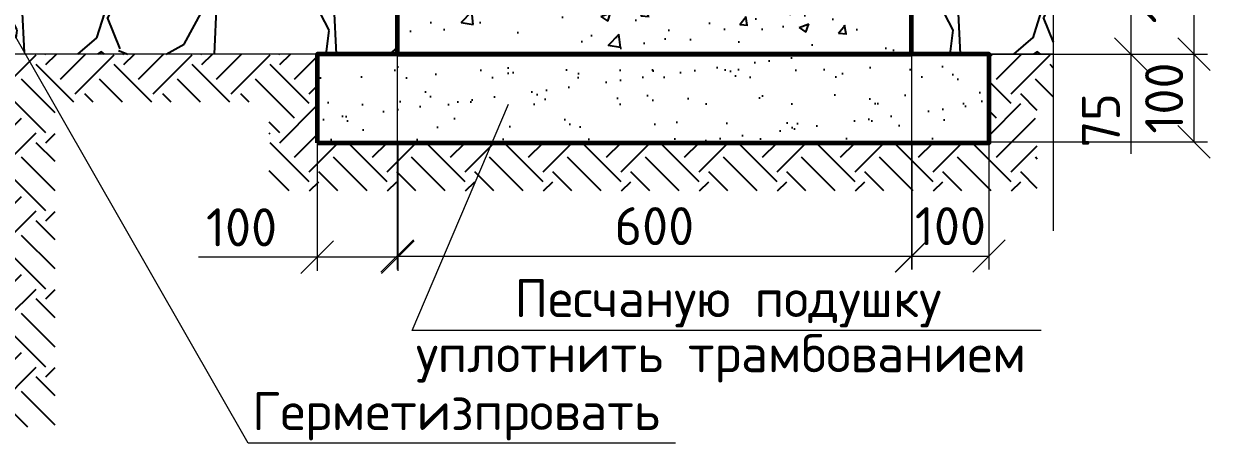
# Model space of a CAD drawing. Header units: millimetres. Extents: x -112426 to 8831, y 1218 to 38707.
# Drawn here: x 4840.7 to 4950, y 2400.2 to 2438.8 of the extents above; entities that cross this region are included whole.
import ezdxf

# ---------------------------------------------------------------- set-up
doc = ezdxf.new("R2010")
doc.units = ezdxf.units.MM
for name, color, linetype, lineweight in [('12  Размер', 7, 'Continuous', 20), ('Объекты проектирования', 1, 'Continuous', 60), ('Размерный', 4, 'Continuous', 30)]:
    doc.layers.add(name, color=color, linetype=linetype, lineweight=lineweight)
doc.layers.add('РАЗМЕР', color=7, linetype='Continuous')
doc.layers.add('Штриховка', color=7, linetype='Continuous')
doc.styles.add('-ISOCPEUR-', font='isocpeur.ttf')
doc.styles.add('GOST', font='gost.shx', dxfattribs={"oblique": 15})
doc.dimstyles.new('М 1 к 100', dxfattribs={"dimtxt": 3.5, "dimasz": 3, "dimexe": 1.25, "dimexo": 0, "dimgap": 1, "dimtad": 1, "dimdec": 0, "dimlfac": 100, "dimtxsty": 'GOST', "dimblk": 'OBLIQUE', "dimcen": 5, "dimclrd": 256, "dimclre": 256, "dimclrt": 256, "dimazin": 2, "dimtfac": 1, "dimtdec": 0, "dimtmove": 0, "dimatfit": 3, "dimldrblk": 'NONE', "dimfxl": 0, "dimlwd": -1, "dimlwe": -1, "dimarcsym": 2})

# ---------------------------------------------------------------- blocks, each defined once
blk = doc.blocks.new('_Oblique')
at = {"color": 0, "linetype": 'ByBlock', "lineweight": -2}
blk.add_line((-0.5, -0.5), (0.5, 0.5), dxfattribs=at)
blk = doc.blocks.new('*D116')
at = {"layer": '12  Размер', "ltscale": 50, "transparency": 16777216}
for p, q in [((4922.46, 2448.31), (4949.72, 2448.31)), ((4948.47, 2448.31), (4948.47, 2435.98)), ((4922.46, 2435.98), (4949.72, 2435.98))]:
    blk.add_line(p, q, dxfattribs=at)
at = {"layer": 'Defpoints', "color": 0, "ltscale": 50, "transparency": 16777216}
for p in [(4922.46, 2448.31), (4922.46, 2435.98), (4948.47, 2435.98)]:
    blk.add_point(p, dxfattribs=at)
at = {"layer": '12  Размер', "ltscale": 50, "transparency": 16777216, "xscale": 3, "yscale": 3, "zscale": 3}
for p, rotation in [((4948.47, 2448.31), 90), ((4948.47, 2435.98), 270)]:
    blk.add_blockref('_Oblique', p, dxfattribs=dict(at, rotation=rotation))
at = {"layer": '12  Размер', "ltscale": 50, "transparency": 16777216, "insert": (4945.72, 2442.14), "char_height": 3.5, "attachment_point": 5, "rotation": 90, "style": '-ISOCPEUR-'}
blk.add_mtext('150', dxfattribs=at)
blk = doc.blocks.new('_None')
blk = doc.blocks.new('*D117')
at = {"layer": '12  Размер', "ltscale": 50, "transparency": 16777216}
for p, q in [((4922.46, 2435.98), (4949.72, 2435.98)), ((4948.47, 2435.98), (4948.47, 2427.89)), ((4929.59, 2427.89), (4949.72, 2427.89))]:
    blk.add_line(p, q, dxfattribs=at)
at = {"layer": 'Defpoints', "color": 0, "ltscale": 50, "transparency": 16777216}
for p in [(4922.46, 2435.98), (4929.59, 2427.89), (4948.47, 2427.89)]:
    blk.add_point(p, dxfattribs=at)
at = {"layer": '12  Размер', "ltscale": 50, "transparency": 16777216, "xscale": 3, "yscale": 3, "zscale": 3}
for p, rotation in [((4948.47, 2435.98), 90), ((4948.47, 2427.89), 270)]:
    blk.add_blockref('_Oblique', p, dxfattribs=dict(at, rotation=rotation))
at = {"layer": '12  Размер', "ltscale": 50, "transparency": 16777216, "insert": (4945.72, 2431.93), "char_height": 3.5, "attachment_point": 5, "rotation": 90, "style": '-ISOCPEUR-'}
blk.add_mtext('100', dxfattribs=at)
blk = doc.blocks.new('*D118')
at = {"layer": '12  Размер', "ltscale": 50, "transparency": 16777216}
for p, q in [((4867.72, 2427.82), (4867.72, 2416.03)), ((4875.15, 2427.82), (4875.15, 2416.03)), ((4867.72, 2417.28), (4856.77, 2417.28)), ((4875.15, 2417.28), (4867.72, 2417.28))]:
    blk.add_line(p, q, dxfattribs=at)
at = {"layer": 'Defpoints', "color": 0, "ltscale": 50, "transparency": 16777216}
for p in [(4867.72, 2427.82), (4875.15, 2427.82), (4867.72, 2417.28)]:
    blk.add_point(p, dxfattribs=at)
at = {"layer": '12  Размер', "ltscale": 50, "transparency": 16777216, "xscale": 3, "yscale": 3, "zscale": 3, "rotation": 180}
blk.add_blockref('_Oblique', (4867.72, 2417.28), dxfattribs=at)
at = {"layer": '12  Размер', "ltscale": 50, "transparency": 16777216, "xscale": 3, "yscale": 3, "zscale": 3}
blk.add_blockref('_Oblique', (4875.15, 2417.28), dxfattribs=at)
at = {"layer": '12  Размер', "ltscale": 50, "transparency": 16777216, "insert": (4860.75, 2420.03), "char_height": 3.5, "attachment_point": 5, "style": '-ISOCPEUR-'}
blk.add_mtext('100', dxfattribs=at)
blk = doc.blocks.new('*D119')
at = {"layer": '12  Размер', "ltscale": 50, "transparency": 16777216}
for p, q in [((4922.49, 2427.82), (4922.49, 2416.14)), ((4929.59, 2427.89), (4929.59, 2416.14)), ((4922.49, 2417.39), (4929.59, 2417.39))]:
    blk.add_line(p, q, dxfattribs=at)
at = {"layer": 'Defpoints', "color": 0, "ltscale": 50, "transparency": 16777216}
for p in [(4922.49, 2427.82), (4929.59, 2427.89), (4929.59, 2417.39)]:
    blk.add_point(p, dxfattribs=at)
at = {"layer": '12  Размер', "ltscale": 50, "transparency": 16777216, "xscale": 3, "yscale": 3, "zscale": 3, "rotation": 180}
blk.add_blockref('_Oblique', (4922.49, 2417.39), dxfattribs=at)
at = {"layer": '12  Размер', "ltscale": 50, "transparency": 16777216, "xscale": 3, "yscale": 3, "zscale": 3}
blk.add_blockref('_Oblique', (4929.59, 2417.39), dxfattribs=at)
at = {"layer": '12  Размер', "ltscale": 50, "transparency": 16777216, "insert": (4926.04, 2420.14), "char_height": 3.5, "attachment_point": 5, "style": '-ISOCPEUR-'}
blk.add_mtext('100', dxfattribs=at)
blk = doc.blocks.new('*D120')
at = {"layer": '12  Размер', "ltscale": 50, "transparency": 16777216}
for p, q in [((4922.39, 2442.07), (4943.9, 2442.07)), ((4942.65, 2442.07), (4942.65, 2435.98)), ((4922.46, 2435.98), (4943.9, 2435.98)), ((4942.65, 2435.98), (4942.65, 2426.78))]:
    blk.add_line(p, q, dxfattribs=at)
at = {"layer": 'Defpoints', "color": 0, "ltscale": 50, "transparency": 16777216}
for p in [(4922.39, 2442.07), (4922.46, 2435.98), (4942.65, 2435.98)]:
    blk.add_point(p, dxfattribs=at)
at = {"layer": '12  Размер', "ltscale": 50, "transparency": 16777216, "xscale": 3, "yscale": 3, "zscale": 3}
for p, rotation in [((4942.65, 2442.07), 90), ((4942.65, 2435.98), 270)]:
    blk.add_blockref('_Oblique', p, dxfattribs=dict(at, rotation=rotation))
at = {"layer": '12  Размер', "ltscale": 50, "transparency": 16777216, "insert": (4939.9, 2429.88), "char_height": 3.5, "attachment_point": 5, "rotation": 90, "style": '-ISOCPEUR-'}
blk.add_mtext('75', dxfattribs=at)
blk = doc.blocks.new('*D122')
at = {"layer": '12  Размер', "ltscale": 50, "transparency": 16777216}
for p, q in [((4875.08, 2435.98), (4875.08, 2416.14)), ((4922.46, 2435.98), (4922.46, 2416.14)), ((4875.08, 2417.39), (4922.46, 2417.39))]:
    blk.add_line(p, q, dxfattribs=at)
at = {"layer": 'Defpoints', "color": 0, "ltscale": 50, "transparency": 16777216}
for p in [(4875.08, 2435.98), (4922.46, 2435.98), (4922.46, 2417.39)]:
    blk.add_point(p, dxfattribs=at)
at = {"layer": '12  Размер', "ltscale": 50, "transparency": 16777216, "xscale": 3, "yscale": 3, "zscale": 3, "rotation": 180}
blk.add_blockref('_Oblique', (4875.08, 2417.39), dxfattribs=at)
at = {"layer": '12  Размер', "ltscale": 50, "transparency": 16777216, "xscale": 3, "yscale": 3, "zscale": 3}
blk.add_blockref('_Oblique', (4922.46, 2417.39), dxfattribs=at)
at = {"layer": '12  Размер', "ltscale": 50, "transparency": 16777216, "insert": (4898.77, 2420.14), "char_height": 3.5, "attachment_point": 5, "style": '-ISOCPEUR-'}
blk.add_mtext('600', dxfattribs=at)

msp = doc.modelspace()

# ---------------------------------------------------------------- hatches: boundary and pattern name
at = {"layer": 'Штриховка'}
h = msp.add_hatch(dxfattribs=at)
h.set_pattern_fill('AR-SAND', scale=0.1, style=0)
h.set_pattern_definition([(37.5, (-11125.0783, 6433.9082), (-0.1600031, 4.8941324), [0, -3.8608, 0, -4.318, 0, -4.1275]), (7.5, (-11125.078, 6433.908), (4.4952328, 7.168251), [0, -2.0828, 0, -3.4798, 0, -1.3335]), (327.5, (-11128.2025, 6433.9082), (7.9099237, 0.0143718), [0, -1.27, 0, -4.572, 0, -5.969]), (317.5, (-11128.2025, 6433.908), (7.6355645, 2.2292932), [0, -0.635, 0, -2.9972, 0, -3.429])])
h.paths.add_polyline_path([(4929.595, 2435.978), (4867.721, 2435.978), (4867.721, 2427.817), (4929.595, 2427.817)])
h.paths.add_polyline_path([(4911.525, 2486.301), (4911.525, 2508.437), (4902.51, 2508.437), (4902.51, 2465.667, -0.4142136), (4892.022, 2455.179), (4886.023, 2453.825), (4886.023, 2448.418), (4911.525, 2448.418)])
h.paths.add_polyline_path([(4895.16, 2508.437), (4886.023, 2508.437), (4886.023, 2486.226), (4886.023, 2461.272), (4891.909, 2462.532, 0.4248661), (4895.16, 2465.667)], flags=17)
h.paths.add_polyline_path([(4892.332, 2450.68), (4903.677, 2450.68), (4905.302, 2456.746), (4893.957, 2456.746)], flags=24)
h = msp.add_hatch(dxfattribs=at)
h.set_pattern_fill('GRAVEL', scale=0.8, angle=45, style=0)
h.set_pattern_definition([(273.012788, (-11129.1014, 6458.6219), (14.36840978, -244.2629665), [2.733772, -270.64387]), (229.969741, (-11128.9577, 6455.8919), (158.052506844, 186.78932807), [4.691238, -464.43239]), (177.510447, (-11131.9751, 6452.2998), (301.73660567, -14.36840968), [3.307852, -327.477782]), (312.273689, (-11133.9867, 6443.104), (-272.99978605, 301.736605697), [4.272036, -422.9315]), (337.833654, (-11131.113, 6439.943), (-244.262966497, 100.57886855), [4.18907, -414.718462]), (42.273689, (-11127.2335, 6438.3624), (-301.736605697, -272.99978605), [4.272036, -422.9315]), (82.6942405, (-11124.0725, 6441.2361), (-43.105229362, -330.473425258), [5.64955, -559.304923]), (117.2553284, (-11123.35405, 6446.8398), (-215.52614687, 416.683884036), [5.333756, -528.042053]), (166.4295656, (-11125.7967, 6451.5814), (-301.736605674, 71.84204894), [4.286504, -424.364366]), (220.236358, (-11129.9635, 6452.5872), (172.42091755, 143.68409791), [4.893706, -239.791496]), (267.397438, (-11133.6993, 6449.4261), (-14.368409782, -330.473425256), [6.328623, -626.53418]), (183.814075, (-11119.6183, 6457.185), (-186.78932732, -14.36840978), [2.160036, -213.844527]), (216.4692344, (-11121.7735, 6457.0414), (215.52614688, 158.05250777), [4.109456, -406.837112]), (270, (-11125.078, 6454.599), (14.36841, -14.36841), [2.873675, -25.863145]), (248.19859, (-11127.8083, 6455.3172), (43.1052294, 100.57886855), [1.54753, -153.20498]), (336.80141, (-11128.383, 6453.8803), (-57.4736392, 28.7368196), [2.188525, -107.238024]), (75.963757, (-11126.3714, 6453.0182), (14.3684098, 71.842049), [3.554557, -114.930385]), (206.56505, (-11125.509, 6456.4666), (43.1052294, 14.3684098), [2.570297, -61.687185]), (61.38954, (-11136.7167, 6445.5466), (100.578868556, 186.78932732), [3.600704, -356.470613]), (115.346176, (-11134.9925, 6448.7077), (100.57886855, -215.52614691), [3.020792, -299.057725]), (338.19859, (-11128.383, 6459.3403), (-100.57886855, 43.1052294), [3.09504, -151.657469]), (28.61046, (-11125.5093, 6458.1908), (-186.78932731, -100.57886857), [3.600704, -356.470613]), (24.443955, (-11127.8083, 6436.6382), (-100.57886856, -43.10522938), [3.472282, -170.141875]), (339.775141, (-11124.6472, 6438.0751), (-229.89455675, 86.21045864), [2.909377, -288.028747]), (111.80141, (-11113.871, 6445.1156), (-43.1052294, 100.57886855), [3.09504, -151.657469]), (62.354025, (-11115.0204, 6447.9893), (-129.31568813, -244.2629665), [3.406262, -337.219008]), (114.443955, (-11120.9114, 6438.075), (43.10522938, -100.57886856), [1.73614, -171.878015]), (146.309932, (-11114.733, 6444.2535), (-71.842049, 43.1052294), [1.036117, -102.57596]), (210.963757, (-11115.595, 6444.828), (57.4736392, 28.7368196), [4.18907, -79.592437]), (231.009006, (-11119.1872, 6442.673), (129.315688135, 158.05250774), [3.882136, -384.33092]), (348.690068, (-11125.078, 6451.725), (-43.1052294, 14.3684098), [2.93059, -70.33421]), (38.1572266, (-11122.2046, 6451.1503), (272.99978607, 215.52614692), [5.116454, -506.528073]), (105.945396, (-11118.1814, 6454.3114), (43.10522938, -158.05250773), [2.092066, -207.115139]), (135, (-11118.756, 6456.323), (-28.73682, 2e-15), [1.2192, -19.1008]), (165.256437, (-11119.9056, 6442.8166), (158.05250773, -43.10522939), [2.822936, -279.471526]), (93.012787, (-11122.6356, 6443.535), (-14.36840978, 244.2629665), [5.467543, -267.910098]), (45, (-11122.923, 6448.995), (2e-15, 28.73682), [5.2832, -15.0368]), (10.3048465, (-11119.1872, 6452.7309), (244.26296647, 43.10522951), [3.212876, -318.074534]), (299.054604, (-11116.0262, 6453.3056), (43.1052294, -71.84204897), [2.958633, -144.9732]), (252.6459754, (-11114.5893, 6450.7193), (-129.315688172, -416.68388401), [4.81716, -476.899715]), (220.426079, (-11116.0262, 6446.1214), (-201.15773711, -172.420917525), [5.096236, -504.526772])])
h.paths.add_polyline_path([(4935.53, 2485.822), (4915.748, 2485.822), (4915.748, 2451.351), (4935.53, 2462.282), (4935.53, 2463), (4935.53, 2471.691), (4937.261, 2472.471), (4933.112, 2473.436), (4935.53, 2473.949)])
h.paths.add_polyline_path([(4935.53, 2462.282), (4915.748, 2451.351), (4915.748, 2448.418), (4918.687, 2448.418), (4935.53, 2457.494)])
h.paths.add_polyline_path([(4935.53, 2457.494), (4918.687, 2448.418), (4922.464, 2448.418), (4922.464, 2435.978), (4929.595, 2435.978), (4935.53, 2435.978), (4935.53, 2440.884), (4937.261, 2441.664), (4933.112, 2442.628), (4935.53, 2443.142)])
h.paths.add_polyline_path([(4875.078, 2448.418), (4881.805, 2448.418), (4881.805, 2452.873), (4839.142, 2443.242), (4839.142, 2442.387), (4839.141, 2438.931), (4840.833, 2435.978), (4875.078, 2435.978)])
h.paths.add_polyline_path([(4881.805, 2485.822), (4852.956, 2485.822), (4876.682, 2459.272), (4881.805, 2460.369)])
h.paths.add_polyline_path([(4852.956, 2485.822), (4839.126, 2485.822), (4839.126, 2481.177), (4839.126, 2452.087), (4839.147, 2452.091), (4839.147, 2451.235), (4876.682, 2459.272)])
h.paths.add_polyline_path([(4768.809, 2481.177), (4768.809, 2485.822), (4759.693, 2485.822), (4759.693, 2474.268), (4759.693, 2473.193), (4761.424, 2472.79), (4759.693, 2472.01), (4759.693, 2461.757), (4768.809, 2458.88)])
h.paths.add_polyline_path([(4768.809, 2458.88), (4759.693, 2461.757), (4759.693, 2460.456), (4768.809, 2454.987)])
h.paths.add_polyline_path([(4768.809, 2454.987), (4759.693, 2460.456), (4759.693, 2454.709), (4759.693, 2453.633), (4761.424, 2453.231), (4759.693, 2452.451), (4759.693, 2445.733), (4768.809, 2442.451)])
h.paths.add_polyline_path([(4768.809, 2442.451), (4759.693, 2445.733), (4759.693, 2435.978), (4768.809, 2435.978)])
h.paths.add_polyline_path([(4920.498, 2476.128), (4925.998, 2476.128), (4927.851, 2483.042), (4922.351, 2483.042)], flags=24)
h.paths.add_polyline_path([(4870.814, 2476.128), (4876.314, 2476.128), (4878.167, 2483.042), (4872.667, 2483.042)], flags=24)
at = {"layer": 'Штриховка', "lineweight": 25}
h = msp.add_hatch(dxfattribs=at)
h.set_pattern_fill('AR-CONC', scale=0.05, style=0)
h.set_pattern_definition([(50, (-11125.078, 6510.515), (9.1092334, -0.7969543), [0.9525, -10.4775]), (355, (-11125.078, 6510.515), (-1.762171, 9.552842), [0.762, -8.382029]), (100.451445, (-11124.319, 6510.449), (7.3470624, 8.7558876), [0.8095004, -8.904512]), (46.1842, (-11125.078, 6513.055), (13.553952, -2.1021164), [1.42875, -15.71625]), (96.63556, (-11123.949, 6512.88), (11.870207, 12.371306), [1.214251, -13.35678]), (351.18415, (-11125.078, 6513.055), (11.870207, 12.371306), [1.142998, -12.572987]), (21, (-11123.808, 6512.42), (7.5807196, -5.11326), [0.9525, -10.4775]), (326, (-11123.808, 6512.42), (3.0901014, 9.2093983), [0.762, -8.382]), (71.451445, (-11123.1765, 6511.994), (10.670821, 4.0961384), [0.8095004, -8.904497]), (37.5, (-11125.0783, 6510.5153), (0.15443016, 4.22775194), [0, -8.2804, 0, -8.509, 0, -8.41375]), (7.5, (-11125.0783, 6510.5153), (3.3409831, 5.0090287), [0, -4.8514, 0, -8.0899, 0, -3.20675]), (327.5, (-11127.9104, 6510.5153), (6.77952976, -0.2864372), [0, -3.175, 0, -9.906, 0, -13.1445]), (317.5, (-11129.1804, 6510.5153), (7.406459, 1.2713246), [0, -4.1275, 0, -6.5786, 0, -9.3345])])
h.paths.add_polyline_path([(4922.464, 2448.418), (4875.078, 2448.418), (4875.078, 2435.978), (4922.464, 2435.978)])
at = {"layer": 'Штриховка'}
h = msp.add_hatch(dxfattribs=at)
h.set_pattern_fill('EARTH', scale=0.8, angle=45, style=0)
h.set_pattern_definition([(45, (-11125.0783, 6433.908), (4e-16, 7.1842049), [5.08, -5.08]), (45, (-11126.4253, 6435.2553), (4e-16, 7.1842049), [5.08, -5.08]), (45, (-11127.7723, 6436.6023), (4e-16, 7.1842049), [5.08, -5.08]), (135, (-11127.7723, 6437.5003), (-7.1842049, 4e-16), [5.08, -5.08]), (135, (-11126.4253, 6438.8474), (-7.1842049, 4e-16), [5.08, -5.08]), (135, (-11125.0783, 6440.1944), (-7.1842049, 4e-16), [5.08, -5.08])])
h.paths.add_polyline_path([(4759.693, 2435.978), (4759.693, 2431.536), (4764.367, 2431.536), (4764.373, 2401.63), (4843.568, 2401.63), (4843.568, 2431.206), (4840.833, 2435.978), (4839.126, 2435.978), (4839.126, 2410.563), (4839.126, 2406.071), (4768.809, 2406.071), (4768.809, 2410.563), (4768.809, 2435.978)])
h.paths.add_polyline_path([(4863.28, 2431.536), (4863.28, 2423.375), (4881.92, 2423.375), (4883.81, 2427.817), (4867.721, 2427.817), (4867.721, 2435.978), (4840.833, 2435.978), (4843.568, 2431.206), (4843.568, 2431.536)])
h.paths.add_polyline_path([(4934.036, 2423.375), (4934.036, 2431.536), (4935.53, 2431.536), (4935.53, 2435.978), (4929.595, 2435.978), (4929.595, 2427.817), (4883.81, 2427.817), (4881.92, 2423.375)])

# ---------------------------------------------------------------- linework, layer by layer
at = {"layer": '12  Размер', "color": 7, "ltscale": 50}
for p, q in [((4861.362, 2400.156), (4837.203, 2442.312)), ((4876.462, 2410.549), (4885.325, 2431.378)), ((4934.382, 2410.549), (4876.462, 2410.549)), ((4900.705, 2400.156), (4861.362, 2400.156))]:
    msp.add_line(p, q, dxfattribs=at)
at = {"layer": 'Объекты проектирования', "color": 7}
for points in [[(4875.078, 2435.978), (4922.464, 2435.978), (4922.464, 2448.418), (4875.078, 2448.418)], [(4867.721, 2427.817), (4929.595, 2427.817), (4929.595, 2435.978), (4867.721, 2435.978)]]:
    msp.add_lwpolyline(points, close=True, dxfattribs=at)
at = {"layer": 'Размерный', "color": 7, "linetype": 'ByBlock', "lineweight": 13}
msp.add_line((4935.53, 2435.978), (4839.126, 2435.978), dxfattribs=at)
at = {"layer": 'Размерный', "color": 7, "linetype": 'ByBlock', "lineweight": 13, "flags": 128}
msp.add_lwpolyline([(4935.53, 2419.705), (4935.53, 2440.884), (4937.261, 2441.664), (4933.112, 2442.628), (4935.53, 2443.142), (4935.53, 2463)], dxfattribs=at)

# ---------------------------------------------------------------- texts
at = {"layer": 'РАЗМЕР', "color": 7, "style": '-ISOCPEUR-'}
for s, p in [('Песчаную подушку', (4885.882, 2411.764)), ('уплотнить трамбованием', (4876.817, 2406.694)), ('Герметизпровать', (4861.718, 2401.371))]:
    msp.add_text(s, height=3.5, dxfattribs=at).set_placement(p)

# ---------------------------------------------------------------- dimensions: what is measured, and where the dimension line sits
at = {"layer": '12  Размер', "color": 7, "ltscale": 50}
for base, p1, p2, text, picture, middle in [((4948.471, 2435.978), (4922.464, 2448.307), (4922.464, 2435.978), '150', '*D116', (4945.721, 2442.142)), ((4942.654, 2435.978), (4922.394, 2442.066), (4922.464, 2435.978), '75', '*D120', (4939.904, 2429.878)), ((4948.471, 2427.89), (4922.464, 2435.978), (4929.595, 2427.89), '100', '*D117', (4945.721, 2431.934))]:
    dim = msp.add_linear_dim(base=base, p1=p1, p2=p2, angle=90, text=text, dimstyle='М 1 к 100', override={"dimtxsty": '-ISOCPEUR-'}, dxfattribs=at)
    dim.commit()
    dim.dimension.update_dxf_attribs({"geometry": picture, "text_midpoint": middle})
for base, p1, p2, text, picture, middle in [((4922.464, 2417.394), (4875.078, 2435.978), (4922.464, 2435.978), '600', '*D122', (4898.771, 2420.144)), ((4867.721, 2417.281), (4875.146, 2427.817), (4867.721, 2427.817), '100', '*D118', (4860.746, 2420.031))]:
    dim = msp.add_linear_dim(base=base, p1=p1, p2=p2, text=text, dimstyle='М 1 к 100', override={"dimtxsty": '-ISOCPEUR-'}, dxfattribs=at)
    dim.commit()
    dim.dimension.update_dxf_attribs({"geometry": picture, "text_midpoint": middle})
dim = msp.add_linear_dim(base=(4929.595, 2417.394), p1=(4922.493, 2427.817), p2=(4929.595, 2427.89), text='100', dimstyle='М 1 к 100', override={"dimtxsty": '-ISOCPEUR-'}, dxfattribs=at)
dim.commit()
dim.dimension.update_dxf_attribs({"geometry": '*D119', "text_midpoint": (4926.044, 2417.394), "dimtype": 160})

doc.saveas('drawing.dxf')
